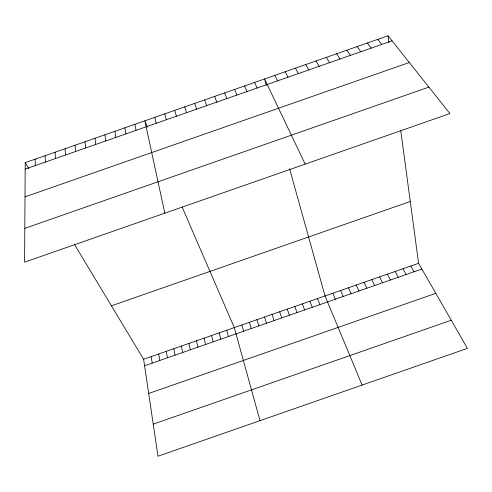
<?xml version="1.0" encoding="UTF-8"?>
<svg xmlns="http://www.w3.org/2000/svg" width="492" height="492" viewBox="0 0 492 492"><rect width="100%" height="100%" fill="white"/><g stroke="black" fill="none" stroke-linecap="round" stroke-linejoin="round"><path stroke-width="0.74" d="M25.215 162.661L24.6 262.162L449.916 113.566L388.028 35.781L25.215 162.661L28.745 168.528M25.178 169.119L392.038 40.824M25.006 196.862L409.295 62.515M24.809 228.35L428.876 87.127M111.432 305.809L410.267 201.48M74.206 244.001L143.609 359.24L418.569 263.306L400.765 130.694M144.58 365.771L421.859 269.038M148.682 393.471L435.807 293.337M153.227 424.147L451.25 320.237M377.733 39.378L381.632 44.465M367.444 42.976L371.226 48.105M357.149 46.574L360.821 51.74M346.86 50.178L350.415 55.381M336.571 53.776L340.009 59.022M326.282 57.373L329.603 62.656M315.993 60.971L319.203 66.297M305.71 64.569L308.798 69.932M418.569 263.306L467.4 348.379L157.975 456.219L143.609 359.24M410.771 266.031L413.993 271.781M295.421 68.167L298.398 73.572M402.973 268.749L406.134 274.524M395.174 271.467L398.268 277.267M285.132 71.764L287.998 77.207M387.382 274.192L390.408 280.01M379.584 276.91L382.542 282.752M274.85 75.356L277.599 80.842M371.786 279.628L374.683 285.495M363.994 282.346L366.823 288.238M305.163 164.137L264.567 78.954L266.369 85.43M356.196 285.071L358.963 290.981M348.404 287.789L351.103 293.724M254.585 82.447L257.107 88.013M340.612 290.508L343.244 296.467M147.508 126.998L144.839 120.829L164.814 213.171M182.151 207.077L234.29 327.604L260.01 420.66M244.604 85.934L247.015 91.537M332.813 293.226L335.384 299.21M362.118 385.07L325.021 295.944L289.585 168.75M234.623 89.427L236.923 95.067M317.457 298.582L319.898 304.61M309.898 301.221L312.266 307.272M224.647 92.914L226.837 98.597M302.334 303.859L304.64 309.935M294.769 306.498L297.014 312.592M214.666 96.407L216.744 102.127M287.211 309.136L289.388 315.255M279.647 311.774L281.762 317.912M204.69 99.894L206.652 105.651M272.088 314.413L274.142 320.575M264.524 317.051L266.516 323.232M194.715 103.381L196.566 109.181M256.965 319.689L258.89 325.895M249.407 322.328L251.264 328.551M184.74 106.875L186.48 112.711M241.849 324.966L243.645 331.214M174.765 110.362L176.394 116.235M226.726 330.237L228.399 336.534M164.789 113.849L166.308 119.765M219.168 332.875L220.779 339.191M211.615 335.513L213.153 341.848M154.814 117.336L156.222 123.289M204.057 338.152L205.533 344.511M196.499 340.784L197.913 347.168M188.94 343.422L190.293 349.824M181.382 346.061L182.673 352.487M134.87 124.316L136.05 130.343M173.83 348.693L175.054 355.144M166.271 351.331L167.434 357.801M124.894 127.803L125.97 133.867M158.719 353.969L159.814 360.458M151.161 356.602L152.194 363.114M114.925 131.29L115.884 137.397M104.956 134.777L105.805 140.921M388.028 35.781L388.938 42.57M94.987 138.264L95.725 144.445M85.018 141.751L85.645 147.969M75.048 145.232L75.565 151.499M65.079 148.719L65.485 155.023M55.11 152.206L55.405 158.547M45.147 155.693L45.332 162.071M35.178 159.18L35.252 165.595"/></g></svg>
